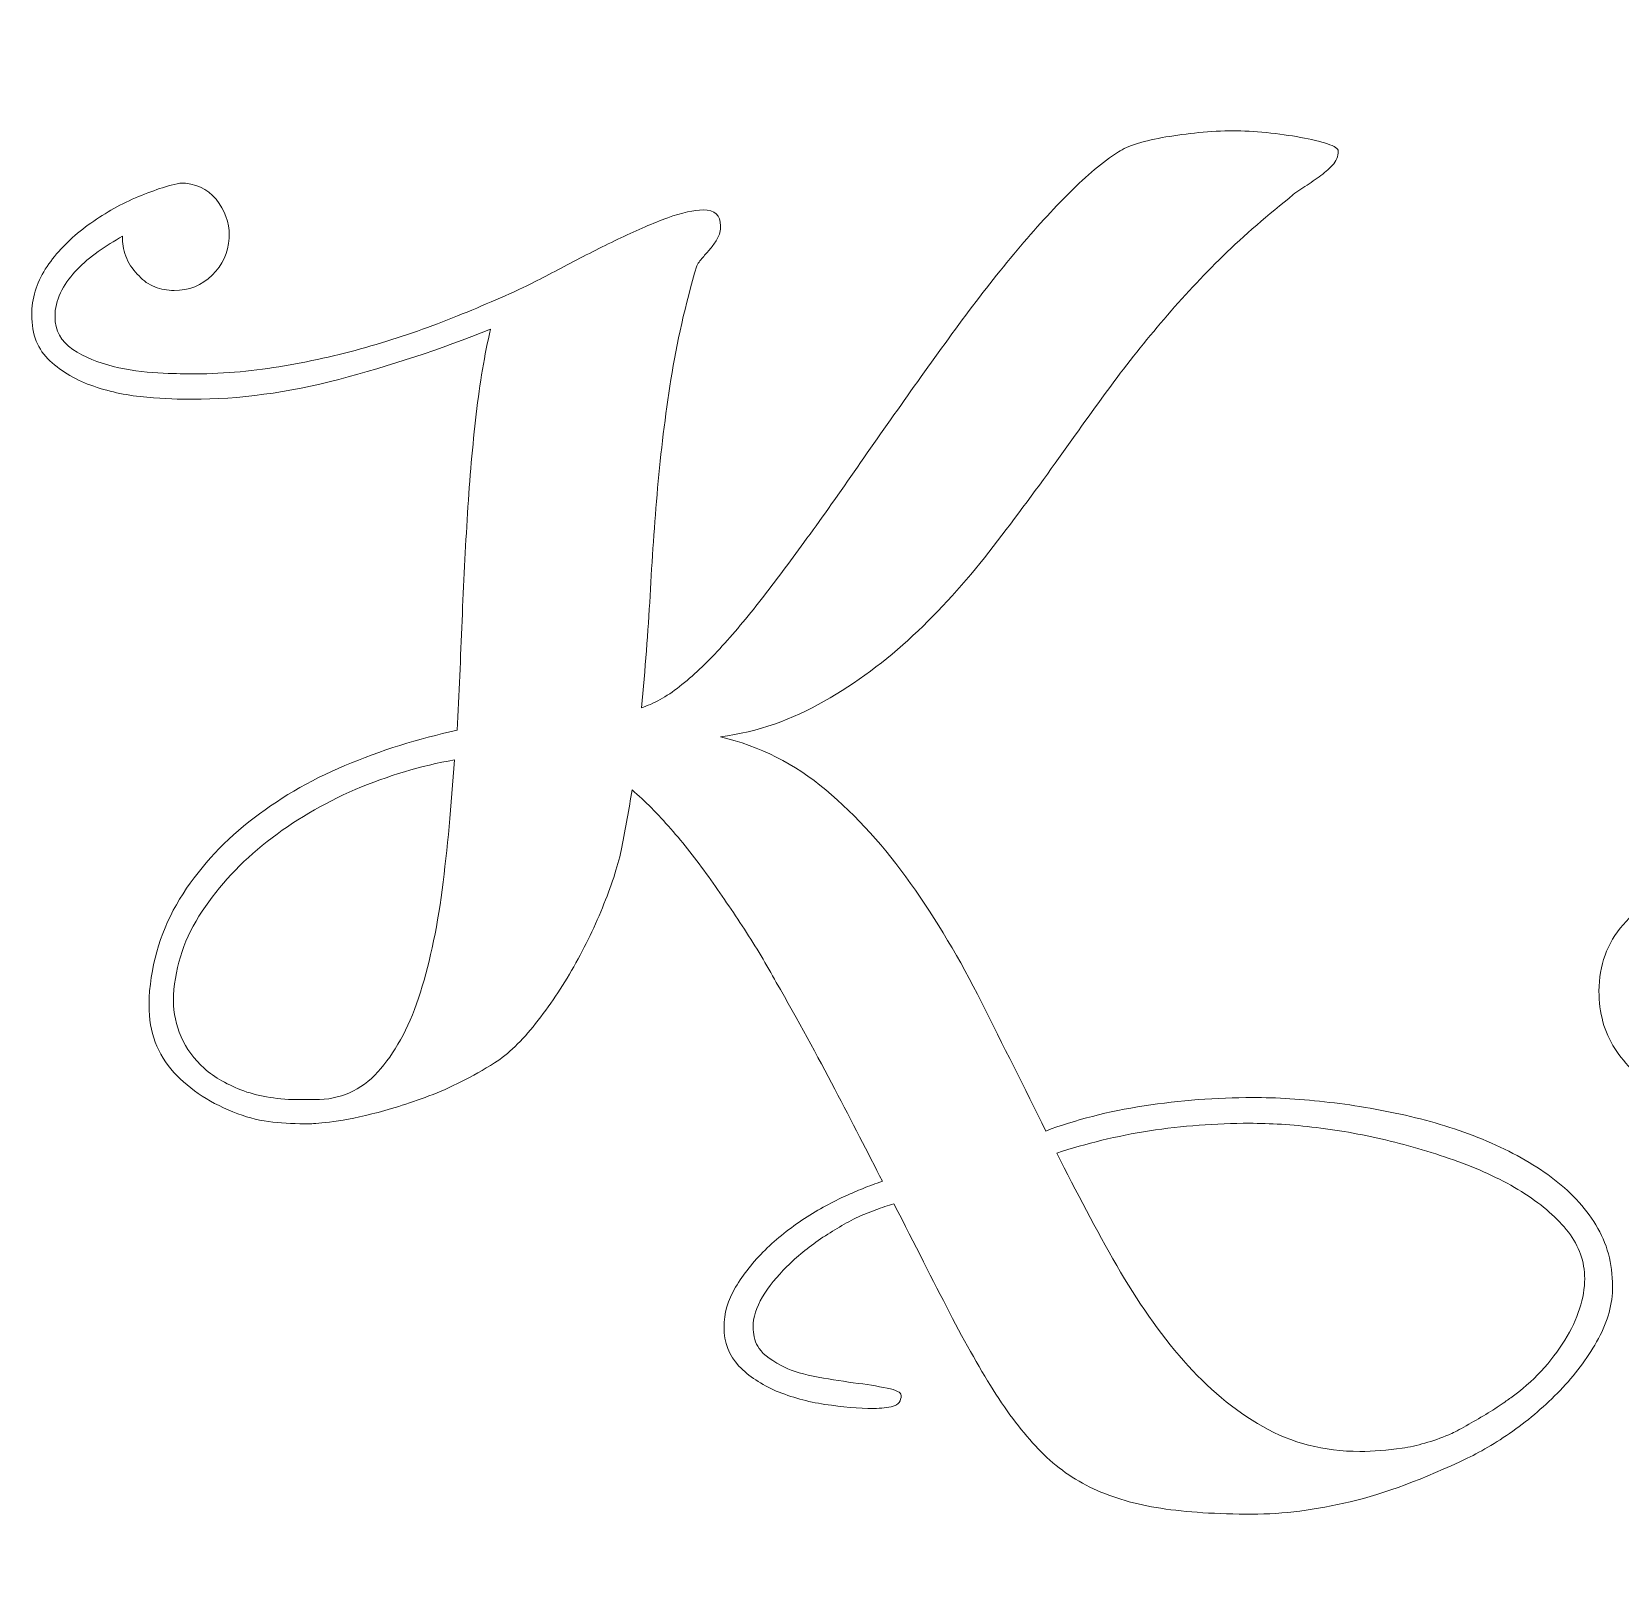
# Model space of a CAD drawing. Header units: millimetres. Extents: x -989 to 989, y -553 to 553.
# Drawn here: x 430.08 to 461.77, y 119.24 to 150.15 of the extents above; entities that cross this region are included whole.
import ezdxf

# ---------------------------------------------------------------- set-up
doc = ezdxf.new("R2010")
doc.units = ezdxf.units.MM
doc.header["$MEASUREMENT"] = 0
doc.layers.add('Camada 1', color=7, linetype='Continuous')

msp = doc.modelspace()

# ---------------------------------------------------------------- linework, layer by layer
at = {"layer": 'Camada 1', "color": 250, "lineweight": 9}
for points, knots in [([(466.1246, 133.9325), (466.6877, 133.9325), (467.237, 133.873), (467.7725, 133.754), (467.7725, 133.754), (468.3127, 133.6305), (468.8437, 133.4748), (469.3701, 133.2826), (469.3701, 133.2826), (469.3701, 133.2826), (469.9881, 133.0902), (469.9881, 133.0902), (469.9881, 133.0902), (470.1849, 133.4931), (470.3451, 134.0516), (470.4779, 134.7656), (470.4779, 134.7656), (470.6107, 135.4798), (470.7343, 136.2808), (470.8578, 137.1781), (470.8578, 137.1781), (470.9768, 138.0753), (471.1096, 139.032), (471.2606, 140.0391), (471.2606, 140.0391), (471.4072, 141.0507), (471.5949, 142.0578), (471.8238, 143.0603), (471.8238, 143.0603), (472.0572, 144.0627), (472.341, 145.0195), (472.6843, 145.9351), (472.6843, 145.9351), (473.0276, 146.8506), (473.4625, 147.6654), (473.9889, 148.3749), (473.9889, 148.3749), (474.0256, 148.4207), (474.0713, 148.4848), (474.1355, 148.5718), (474.1355, 148.5718), (474.1995, 148.6541), (474.2681, 148.7319), (474.3506, 148.8006), (474.3506, 148.8006), (473.7418, 148.6999), (473.078, 148.5489), (472.3593, 148.3565), (472.3593, 148.3565), (471.6407, 148.1598), (470.9082, 147.9125), (470.162, 147.6104), (470.162, 147.6104), (469.4205, 147.3037), (468.688, 146.9512), (467.9648, 146.5439), (467.9648, 146.5439), (467.2461, 146.1364), (466.5869, 145.6741), (465.9919, 145.1477), (465.9919, 145.1477), (465.8316, 145.0103), (465.6576, 144.841), (465.47, 144.6488), (465.47, 144.6488), (465.2777, 144.4519), (465.1038, 144.2459), (464.9344, 144.0216), (464.9344, 144.0216), (464.7696, 143.7973), (464.6323, 143.573), (464.5179, 143.3441), (464.5179, 143.3441), (464.4035, 143.1152), (464.3439, 142.8909), (464.3439, 142.6758), (464.3439, 142.6758), (464.3439, 142.4698), (464.3942, 142.2913), (464.4996, 142.1402), (464.4996, 142.1402), (464.6002, 141.9937), (464.733, 141.8747), (464.8978, 141.7877), (464.8978, 141.7877), (465.0626, 141.7053), (465.2594, 141.6413), (465.4792, 141.6), (465.4792, 141.6), (465.7034, 141.5588), (465.9323, 141.5405), (466.1703, 141.5405), (466.1703, 141.5405), (466.2528, 141.5405), (466.326, 141.5451), (466.4038, 141.5497), (466.4038, 141.5497), (466.4771, 141.5543), (466.5549, 141.5588), (466.6327, 141.5726), (466.6327, 141.5726), (466.3718, 141.7786), (466.239, 142.067), (466.239, 142.4469), (466.239, 142.4469), (466.239, 142.7764), (466.3535, 143.0786), (466.5824, 143.3533), (466.5824, 143.3533), (466.8113, 143.6279), (467.1088, 143.7653), (467.4704, 143.7653), (467.4704, 143.7653), (467.6215, 143.7653), (467.7725, 143.7332), (467.9236, 143.6645), (467.9236, 143.6645), (468.0792, 143.5958), (468.2166, 143.4997), (468.3356, 143.3807), (468.3356, 143.3807), (468.4546, 143.2617), (468.5507, 143.1244), (468.6286, 142.9779), (468.6286, 142.9779), (468.7018, 142.8268), (468.7384, 142.6667), (468.7384, 142.4972), (468.7384, 142.4972), (468.7384, 142.2317), (468.6652, 142.0028), (468.5233, 141.8106), (468.5233, 141.8106), (468.3814, 141.6184), (468.1937, 141.4536), (467.9511, 141.3208), (467.9511, 141.3208), (467.713, 141.1926), (467.4475, 141.0919), (467.15, 141.0324), (467.15, 141.0324), (466.8525, 140.9683), (466.5504, 140.9363), (466.2436, 140.9363), (466.2436, 140.9363), (465.9369, 140.9363), (465.6348, 140.9683), (465.3373, 141.0324), (465.3373, 141.0324), (465.0443, 141.0919), (464.7788, 141.1926), (464.5454, 141.3208), (464.5454, 141.3208), (464.3119, 141.4536), (464.1242, 141.6275), (463.9823, 141.8381), (463.9823, 141.8381), (463.8404, 142.0486), (463.7671, 142.305), (463.7671, 142.6025), (463.7671, 142.6025), (463.7671, 142.9688), (463.8862, 143.367), (464.1197, 143.7927), (464.1197, 143.7927), (464.3531, 144.223), (464.6369, 144.603), (464.971, 144.9371), (464.971, 144.9371), (465.7492, 145.7245), (466.6419, 146.4065), (467.649, 146.9787), (467.649, 146.9787), (468.656, 147.5509), (469.7134, 148.0407), (470.8304, 148.4481), (470.8304, 148.4481), (471.9473, 148.851), (473.0917, 149.1851), (474.2636, 149.4415), (474.2636, 149.4415), (475.4354, 149.6978), (476.5798, 149.913), (477.6877, 150.0869), (477.6877, 150.0869), (477.7792, 150.0961), (477.9211, 150.1098), (478.1088, 150.1281), (478.1088, 150.1281), (478.2965, 150.1464), (478.4887, 150.151), (478.6856, 150.1373), (478.6856, 150.1373), (478.8778, 150.1281), (479.0472, 150.0869), (479.1891, 150.0274), (479.1891, 150.0274), (479.3355, 149.9633), (479.4042, 149.8581), (479.4042, 149.707), (479.4042, 149.707), (479.4042, 149.707), (479.4042, 149.6246), (479.4042, 149.6246), (479.4042, 149.6246), (479.3355, 149.4735), (479.2761, 149.3728), (479.2258, 149.3133), (479.2258, 149.3133), (479.1753, 149.2584), (479.1159, 149.2126), (479.0518, 149.176), (479.0518, 149.176), (478.9923, 149.1439), (478.9236, 149.0981), (478.855, 149.0478), (478.855, 149.0478), (478.7863, 148.9975), (478.7131, 148.915), (478.6352, 148.8006), (478.6352, 148.8006), (478.0493, 148.1689), (477.5732, 147.4045), (477.207, 146.5072), (477.207, 146.5072), (476.8407, 145.61), (476.5341, 144.6395), (476.2915, 143.5958), (476.2915, 143.5958), (476.0442, 142.5568), (475.8246, 141.4765), (475.6277, 140.355), (475.6277, 140.355), (475.4354, 139.2335), (475.2203, 138.1256), (474.9868, 137.0408), (474.9868, 137.0408), (474.7488, 135.9513), (474.4604, 134.9168), (474.1171, 133.9234), (474.1171, 133.9234), (473.7738, 132.9346), (473.3298, 132.0557), (472.7805, 131.2912), (472.7805, 131.2912), (473.7509, 130.5588), (474.6573, 129.7578), (475.4995, 128.888), (475.4995, 128.888), (476.3418, 128.0183), (477.1154, 127.1714), (477.825, 126.3475), (477.825, 126.3475), (478.3743, 126.6313), (478.9831, 126.8922), (479.656, 127.1211), (479.656, 127.1211), (480.3244, 127.35), (481.0248, 127.5468), (481.7571, 127.7116), (481.7571, 127.7116), (482.4895, 127.8764), (483.2403, 128.0046), (484.0139, 128.0915), (484.0139, 128.0915), (484.7875, 128.1739), (485.552, 128.2197), (486.3073, 128.2197), (486.3073, 128.2197), (486.6597, 128.2197), (487.0809, 128.1968), (487.5661, 128.1602), (487.5661, 128.1602), (488.0559, 128.1189), (488.5594, 128.0457), (489.0859, 127.945), (489.0859, 127.945), (489.6124, 127.8398), (490.1387, 127.707), (490.656, 127.5422), (490.656, 127.5422), (491.1779, 127.3728), (491.6448, 127.1622), (492.0567, 126.9059), (492.0567, 126.9059), (492.4688, 126.6496), (492.8029, 126.3428), (493.0547, 125.995), (493.0547, 125.995), (493.3065, 125.6471), (493.43, 125.2442), (493.43, 124.7865), (493.43, 124.7865), (493.43, 124.3836), (493.3385, 123.9946), (493.1554, 123.6192), (493.1554, 123.6192), (492.9723, 123.2392), (492.7434, 122.8867), (492.4688, 122.5526), (492.4688, 122.5526), (492.1941, 122.223), (491.8919, 121.9209), (491.5578, 121.6554), (491.5578, 121.6554), (491.2282, 121.3853), (490.9169, 121.1519), (490.6285, 120.9596), (490.6285, 120.9596), (489.3239, 120.1128), (488.0972, 119.5085), (486.9481, 119.1468), (486.9481, 119.1468), (485.7946, 118.7853), (484.7189, 118.6067), (483.7118, 118.6067), (483.7118, 118.6067), (482.897, 118.6067), (482.1234, 118.6799), (481.3909, 118.831), (481.3909, 118.831), (480.6585, 118.9775), (479.9765, 119.1835), (479.3402, 119.449), (479.3402, 119.449), (478.7038, 119.7099), (478.1271, 120.0166), (477.6144, 120.3691), (477.6144, 120.3691), (477.0971, 120.7169), (476.6531, 121.0923), (476.2731, 121.4906), (476.2731, 121.4906), (476.2731, 121.4906), (469.7638, 128.3799), (469.7638, 128.3799), (469.7638, 128.3799), (469.3655, 128.1876), (468.9169, 128.0366), (468.418, 127.9359), (468.418, 127.9359), (467.919, 127.8306), (467.4017, 127.7802), (466.8616, 127.7802), (466.8616, 127.7802), (466.6465, 127.7802), (466.358, 127.7986), (465.9964, 127.8398), (465.9964, 127.8398), (465.6348, 127.8809), (465.2503, 127.945), (464.8383, 128.0366), (464.8383, 128.0366), (464.4263, 128.1281), (464.0143, 128.2563), (463.5977, 128.4165), (463.5977, 128.4165), (463.1858, 128.5767), (462.815, 128.7782), (462.4854, 129.0162), (462.4854, 129.0162), (462.1512, 129.2588), (461.8812, 129.5426), (461.666, 129.8676), (461.666, 129.8676), (461.4554, 130.1926), (461.3502, 130.5772), (461.3502, 131.012), (461.3502, 131.012), (461.3502, 131.5247), (461.5104, 131.9687), (461.8308, 132.3349), (461.8308, 132.3349), (462.1512, 132.7012), (462.554, 133.0033), (463.0347, 133.2459), (463.0347, 133.2459), (463.5154, 133.4839), (464.0327, 133.6625), (464.5866, 133.7677), (464.5866, 133.7677), (465.1404, 133.8776), (465.6531, 133.9325), (466.1246, 133.9325)], [0, 0, 0, 0, 0.0103093, 0.0103093, 0.0103093, 0.0103093, 0.0206186, 0.0206186, 0.0206186, 0.0206186, 0.0309278, 0.0309278, 0.0309278, 0.0309278, 0.0412371, 0.0412371, 0.0412371, 0.0412371, 0.0515464, 0.0515464, 0.0515464, 0.0515464, 0.0618557, 0.0618557, 0.0618557, 0.0618557, 0.0721649, 0.0721649, 0.0721649, 0.0721649, 0.0824742, 0.0824742, 0.0824742, 0.0824742, 0.0927835, 0.0927835, 0.0927835, 0.0927835, 0.1030928, 0.1030928, 0.1030928, 0.1030928, 0.1134021, 0.1134021, 0.1134021, 0.1134021, 0.1237113, 0.1237113, 0.1237113, 0.1237113, 0.1340206, 0.1340206, 0.1340206, 0.1340206, 0.1443299, 0.1443299, 0.1443299, 0.1443299, 0.1546392, 0.1546392, 0.1546392, 0.1546392, 0.1649485, 0.1649485, 0.1649485, 0.1649485, 0.1752577, 0.1752577, 0.1752577, 0.1752577, 0.185567, 0.185567, 0.185567, 0.185567, 0.1958763, 0.1958763, 0.1958763, 0.1958763, 0.2061856, 0.2061856, 0.2061856, 0.2061856, 0.2164948, 0.2164948, 0.2164948, 0.2164948, 0.2268041, 0.2268041, 0.2268041, 0.2268041, 0.2371134, 0.2371134, 0.2371134, 0.2371134, 0.2474227, 0.2474227, 0.2474227, 0.2474227, 0.257732, 0.257732, 0.257732, 0.257732, 0.2680412, 0.2680412, 0.2680412, 0.2680412, 0.2783505, 0.2783505, 0.2783505, 0.2783505, 0.2886598, 0.2886598, 0.2886598, 0.2886598, 0.2989691, 0.2989691, 0.2989691, 0.2989691, 0.3092784, 0.3092784, 0.3092784, 0.3092784, 0.3195876, 0.3195876, 0.3195876, 0.3195876, 0.3298969, 0.3298969, 0.3298969, 0.3298969, 0.3402062, 0.3402062, 0.3402062, 0.3402062, 0.3505155, 0.3505155, 0.3505155, 0.3505155, 0.3608247, 0.3608247, 0.3608247, 0.3608247, 0.371134, 0.371134, 0.371134, 0.371134, 0.3814433, 0.3814433, 0.3814433, 0.3814433, 0.3917526, 0.3917526, 0.3917526, 0.3917526, 0.4020619, 0.4020619, 0.4020619, 0.4020619, 0.4123711, 0.4123711, 0.4123711, 0.4123711, 0.4226804, 0.4226804, 0.4226804, 0.4226804, 0.4329897, 0.4329897, 0.4329897, 0.4329897, 0.443299, 0.443299, 0.443299, 0.443299, 0.4536082, 0.4536082, 0.4536082, 0.4536082, 0.4639175, 0.4639175, 0.4639175, 0.4639175, 0.4742268, 0.4742268, 0.4742268, 0.4742268, 0.4845361, 0.4845361, 0.4845361, 0.4845361, 0.4948454, 0.4948454, 0.4948454, 0.4948454, 0.5051546, 0.5051546, 0.5051546, 0.5051546, 0.5154639, 0.5154639, 0.5154639, 0.5154639, 0.5257732, 0.5257732, 0.5257732, 0.5257732, 0.5360825, 0.5360825, 0.5360825, 0.5360825, 0.5463918, 0.5463918, 0.5463918, 0.5463918, 0.556701, 0.556701, 0.556701, 0.556701, 0.5670103, 0.5670103, 0.5670103, 0.5670103, 0.5773196, 0.5773196, 0.5773196, 0.5773196, 0.5876289, 0.5876289, 0.5876289, 0.5876289, 0.5979381, 0.5979381, 0.5979381, 0.5979381, 0.6082474, 0.6082474, 0.6082474, 0.6082474, 0.6185567, 0.6185567, 0.6185567, 0.6185567, 0.628866, 0.628866, 0.628866, 0.628866, 0.6391753, 0.6391753, 0.6391753, 0.6391753, 0.6494845, 0.6494845, 0.6494845, 0.6494845, 0.6597938, 0.6597938, 0.6597938, 0.6597938, 0.6701031, 0.6701031, 0.6701031, 0.6701031, 0.6804124, 0.6804124, 0.6804124, 0.6804124, 0.6907216, 0.6907216, 0.6907216, 0.6907216, 0.7010309, 0.7010309, 0.7010309, 0.7010309, 0.7113402, 0.7113402, 0.7113402, 0.7113402, 0.7216495, 0.7216495, 0.7216495, 0.7216495, 0.7319588, 0.7319588, 0.7319588, 0.7319588, 0.742268, 0.742268, 0.742268, 0.742268, 0.7525773, 0.7525773, 0.7525773, 0.7525773, 0.7628866, 0.7628866, 0.7628866, 0.7628866, 0.7731959, 0.7731959, 0.7731959, 0.7731959, 0.7835052, 0.7835052, 0.7835052, 0.7835052, 0.7938144, 0.7938144, 0.7938144, 0.7938144, 0.8041237, 0.8041237, 0.8041237, 0.8041237, 0.814433, 0.814433, 0.814433, 0.814433, 0.8247423, 0.8247423, 0.8247423, 0.8247423, 0.8350515, 0.8350515, 0.8350515, 0.8350515, 0.8453608, 0.8453608, 0.8453608, 0.8453608, 0.8556701, 0.8556701, 0.8556701, 0.8556701, 0.8659794, 0.8659794, 0.8659794, 0.8659794, 0.8762887, 0.8762887, 0.8762887, 0.8762887, 0.8865979, 0.8865979, 0.8865979, 0.8865979, 0.8969072, 0.8969072, 0.8969072, 0.8969072, 0.9072165, 0.9072165, 0.9072165, 0.9072165, 0.9175258, 0.9175258, 0.9175258, 0.9175258, 0.9278351, 0.9278351, 0.9278351, 0.9278351, 0.9381443, 0.9381443, 0.9381443, 0.9381443, 0.9484536, 0.9484536, 0.9484536, 0.9484536, 0.9587629, 0.9587629, 0.9587629, 0.9587629, 0.9690722, 0.9690722, 0.9690722, 0.9690722, 0.9793814, 0.9793814, 0.9793814, 0.9793814, 1, 1, 1, 1]), ([(443.824, 136.0831), (444.608, 135.8977), (445.3071, 135.5463), (445.925, 135.0249), (445.925, 135.0249), (446.5429, 134.5034), (447.1068, 133.8817), (447.6166, 133.1595), (447.6166, 133.1595), (448.1303, 132.4334), (448.6015, 131.6455), (449.0302, 130.7919), (449.0302, 130.7919), (449.4589, 129.9345), (449.8876, 129.081), (450.3124, 128.2198), (450.3124, 128.2198), (450.8994, 128.4437), (451.556, 128.6098), (452.2744, 128.7218), (452.2744, 128.7218), (452.9928, 128.8299), (453.715, 128.8879), (454.4372, 128.8879), (454.4372, 128.8879), (454.92, 128.8879), (455.4336, 128.857), (455.9744, 128.7914), (455.9744, 128.7914), (456.5151, 128.7295), (457.0519, 128.6368), (457.5887, 128.5094), (457.5887, 128.5094), (458.1256, 128.3858), (458.6316, 128.2198), (459.1143, 128.0189), (459.1143, 128.0189), (459.5971, 127.8142), (460.0258, 127.5748), (460.3966, 127.3006), (460.3966, 127.3006), (460.7673, 127.0264), (461.0647, 126.7096), (461.2887, 126.3466), (461.2887, 126.3466), (461.5089, 125.9835), (461.6209, 125.578), (461.6209, 125.1223), (461.6209, 125.1223), (461.6209, 124.7747), (461.5282, 124.4271), (461.3389, 124.0795), (461.3389, 124.0795), (461.1497, 123.7319), (460.914, 123.4075), (460.6282, 123.1023), (460.6282, 123.1023), (460.3425, 122.7973), (460.0297, 122.523), (459.6936, 122.2759), (459.6936, 122.2759), (459.3537, 122.0326), (459.0293, 121.8356), (458.7204, 121.6927), (458.7204, 121.6927), (457.8513, 121.2756), (457.0751, 120.9859), (456.3876, 120.8237), (456.3876, 120.8237), (455.7001, 120.6576), (455.0513, 120.5765), (454.4295, 120.5765), (454.4295, 120.5765), (453.7266, 120.5765), (453.1202, 120.6152), (452.6104, 120.6924), (452.6104, 120.6924), (452.1044, 120.7696), (451.6565, 120.901), (451.2625, 121.0825), (451.2625, 121.0825), (450.8724, 121.264), (450.5248, 121.5111), (450.2197, 121.8202), (450.2197, 121.8202), (449.9147, 122.1253), (449.6172, 122.5115), (449.3198, 122.9672), (449.3198, 122.9672), (449.0263, 123.4268), (448.7174, 123.9714), (448.3929, 124.597), (448.3929, 124.597), (448.0685, 125.2265), (447.7016, 125.9488), (447.2845, 126.7676), (447.2845, 126.7676), (447.1609, 126.7328), (447.0373, 126.6903), (446.9214, 126.6479), (446.9214, 126.6479), (446.8056, 126.6015), (446.6897, 126.559), (446.5739, 126.5088), (446.5739, 126.5088), (446.3228, 126.3852), (446.0717, 126.2346), (445.8208, 126.0685), (445.8208, 126.0685), (445.5697, 125.8986), (445.3457, 125.7132), (445.1487, 125.5162), (445.1487, 125.5162), (444.9479, 125.3192), (444.7856, 125.1146), (444.6621, 124.9099), (444.6621, 124.9099), (444.5347, 124.7013), (444.4728, 124.5005), (444.4728, 124.3073), (444.4728, 124.3073), (444.4728, 124.1722), (444.5037, 124.0448), (444.5655, 123.925), (444.5655, 123.925), (444.6312, 123.8014), (444.7856, 123.674), (445.0367, 123.5388), (445.0367, 123.5388), (445.1912, 123.4538), (445.4036, 123.3843), (445.674, 123.3303), (445.674, 123.3303), (445.9443, 123.2761), (446.2108, 123.2337), (446.4735, 123.1989), (446.4735, 123.1989), (446.7322, 123.1642), (446.9562, 123.1294), (447.1455, 123.0908), (447.1455, 123.0908), (447.3347, 123.0522), (447.4274, 123.0058), (447.4274, 122.9441), (447.4274, 122.9441), (447.4274, 122.832), (447.3733, 122.7587), (447.269, 122.7277), (447.269, 122.7277), (447.1609, 122.7007), (447.0335, 122.6853), (446.879, 122.6853), (446.879, 122.6853), (446.5777, 122.6853), (446.2533, 122.7123), (445.9057, 122.7664), (445.9057, 122.7664), (445.5581, 122.8165), (445.2375, 122.9092), (444.9363, 123.0329), (444.9363, 123.0329), (444.6389, 123.1603), (444.3879, 123.3264), (444.1909, 123.5311), (444.1909, 123.5311), (443.9939, 123.7396), (443.8935, 123.9984), (443.8935, 124.3073), (443.8935, 124.3073), (443.8935, 124.5777), (443.9708, 124.8442), (444.1252, 125.103), (444.1252, 125.103), (444.2797, 125.3656), (444.4767, 125.6128), (444.7123, 125.8445), (444.7123, 125.8445), (444.9479, 126.0762), (445.2105, 126.2848), (445.5002, 126.4741), (445.5002, 126.4741), (445.7898, 126.6595), (446.0679, 126.8139), (446.3267, 126.9298), (446.3267, 126.9298), (446.4348, 126.9761), (446.5468, 127.0264), (446.6666, 127.0727), (446.6666, 127.0727), (446.7863, 127.1229), (446.9176, 127.1692), (447.0528, 127.2195), (447.0528, 127.2195), (446.7631, 127.7872), (446.4464, 128.4013), (446.1027, 129.0579), (446.1027, 129.0579), (445.7589, 129.7144), (445.3727, 130.425), (444.9363, 131.1859), (444.9363, 131.1859), (444.7432, 131.5334), (444.5308, 131.8888), (444.299, 132.2441), (444.299, 132.2441), (444.0673, 132.6033), (443.8278, 132.9509), (443.5845, 133.2946), (443.5845, 133.2946), (443.3412, 133.6384), (443.0902, 133.955), (442.8314, 134.2486), (442.8314, 134.2486), (442.5727, 134.546), (442.3178, 134.8047), (442.059, 135.0249), (442.059, 135.0249), (442.0281, 134.8318), (441.9972, 134.6425), (441.9624, 134.4533), (441.9624, 134.4533), (441.9277, 134.2641), (441.8929, 134.0748), (441.8543, 133.8817), (441.8543, 133.8817), (441.7886, 133.5534), (441.6689, 133.1749), (441.499, 132.75), (441.499, 132.75), (441.329, 132.3252), (441.1282, 131.9081), (440.8965, 131.4987), (440.8965, 131.4987), (440.6647, 131.0893), (440.4098, 130.7108), (440.1356, 130.3633), (440.1356, 130.3633), (439.8614, 130.0157), (439.5872, 129.753), (439.3168, 129.5792), (439.3168, 129.5792), (438.8689, 129.3011), (438.4363, 129.081), (438.0075, 128.9188), (438.0075, 128.9188), (437.5828, 128.7604), (437.2004, 128.6407), (436.8644, 128.5596), (436.8644, 128.5596), (436.5245, 128.4746), (436.2425, 128.4245), (436.0224, 128.3974), (436.0224, 128.3974), (435.7984, 128.3742), (435.6632, 128.3626), (435.6169, 128.3626), (435.6169, 128.3626), (435.362, 128.3626), (435.1225, 128.3742), (434.8908, 128.3974), (434.8908, 128.3974), (434.6591, 128.4245), (434.4235, 128.4785), (434.1917, 128.5634), (434.1917, 128.5634), (433.6704, 128.7604), (433.2455, 129.0346), (432.9172, 129.39), (432.9172, 129.39), (432.589, 129.7492), (432.4229, 130.1933), (432.4229, 130.7224), (432.4229, 130.7224), (432.4229, 130.7224), (432.4229, 130.8846), (432.4229, 130.8846), (432.4229, 130.8846), (432.4731, 131.6068), (432.6739, 132.2595), (433.0331, 132.8466), (433.0331, 132.8466), (433.3923, 133.4298), (433.8519, 133.9434), (434.4119, 134.3876), (434.4119, 134.3876), (434.9758, 134.8318), (435.6131, 135.2064), (436.3275, 135.5115), (436.3275, 135.5115), (437.0459, 135.8127), (437.7913, 136.0483), (438.5676, 136.2144), (438.5676, 136.2144), (438.6062, 136.9366), (438.6371, 137.6666), (438.668, 138.4004), (438.668, 138.4004), (438.6951, 139.1342), (438.7336, 139.8487), (438.7762, 140.5439), (438.7762, 140.5439), (438.8186, 141.2391), (438.8766, 141.8957), (438.95, 142.5214), (438.95, 142.5214), (439.0233, 143.1431), (439.116, 143.7109), (439.2358, 144.2207), (439.2358, 144.2207), (438.2316, 143.8152), (437.2197, 143.4791), (436.2078, 143.2165), (436.2078, 143.2165), (435.1921, 142.95), (434.2188, 142.8187), (433.2841, 142.8187), (433.2841, 142.8187), (433.0409, 142.8187), (432.7396, 142.8303), (432.3766, 142.8612), (432.3766, 142.8612), (432.0174, 142.8883), (431.662, 142.9616), (431.3221, 143.0775), (431.3221, 143.0775), (430.9785, 143.1933), (430.6849, 143.3633), (430.4455, 143.5834), (430.4455, 143.5834), (430.2021, 143.8075), (430.0824, 144.1126), (430.0824, 144.4988), (430.0824, 144.4988), (430.0824, 144.4988), (430.0824, 144.6262), (430.0824, 144.6262), (430.0824, 144.6262), (430.1133, 144.9468), (430.2253, 145.2441), (430.4223, 145.5184), (430.4223, 145.5184), (430.6193, 145.7926), (430.8625, 146.0398), (431.1522, 146.256), (431.1522, 146.256), (431.4419, 146.4723), (431.7547, 146.6577), (432.0869, 146.8083), (432.0869, 146.8083), (432.4229, 146.9551), (432.7357, 147.0671), (433.037, 147.1327), (433.037, 147.1327), (433.3459, 147.1327), (433.5854, 147.0246), (433.7592, 146.8083), (433.7592, 146.8083), (433.933, 146.5882), (434.0218, 146.3526), (434.0218, 146.0899), (434.0218, 146.0899), (434.0218, 146.0899), (434.0218, 146.0321), (434.0218, 146.0321), (434.0218, 146.0321), (434.0025, 145.7424), (433.8905, 145.4952), (433.682, 145.2944), (433.682, 145.2944), (433.4734, 145.0896), (433.2185, 144.9892), (432.9211, 144.9892), (432.9211, 144.9892), (432.7859, 144.9892), (432.6585, 145.0125), (432.5387, 145.0626), (432.5387, 145.0626), (432.4152, 145.109), (432.3109, 145.1823), (432.2259, 145.2789), (432.2259, 145.2789), (432.1178, 145.3755), (432.0367, 145.4914), (431.9787, 145.6265), (431.9787, 145.6265), (431.9208, 145.7617), (431.8938, 145.893), (431.8938, 146.0166), (431.8938, 146.0166), (431.8938, 146.0166), (431.8938, 146.0745), (431.8938, 146.0745), (431.8938, 146.0745), (431.7277, 145.978), (431.5655, 145.8737), (431.4071, 145.7656), (431.4071, 145.7656), (431.2488, 145.6535), (431.1098, 145.5338), (430.9862, 145.4102), (430.9862, 145.4102), (430.8664, 145.2828), (430.766, 145.1476), (430.6849, 144.9969), (430.6849, 144.9969), (430.6, 144.8464), (430.5575, 144.6919), (430.5459, 144.5258), (430.5459, 144.5258), (430.5459, 144.5258), (430.5459, 144.4679), (430.5459, 144.4679), (430.5459, 144.4679), (430.5459, 144.1898), (430.6656, 143.9696), (430.9012, 143.8152), (430.9012, 143.8152), (431.1368, 143.6607), (431.4071, 143.5487), (431.7084, 143.4753), (431.7084, 143.4753), (432.0135, 143.4019), (432.3109, 143.3594), (432.6005, 143.344), (432.6005, 143.344), (432.8902, 143.3324), (433.091, 143.3246), (433.2069, 143.3246), (433.2069, 143.3246), (433.2069, 143.3246), (433.2378, 143.3246), (433.2378, 143.3246), (433.2378, 143.3246), (433.8325, 143.3246), (434.4274, 143.371), (435.0144, 143.4676), (435.0144, 143.4676), (435.6053, 143.5641), (436.1808, 143.6915), (436.7447, 143.8538), (436.7447, 143.8538), (437.3085, 144.0121), (437.8531, 144.1937), (438.3783, 144.4022), (438.3783, 144.4022), (438.9036, 144.6107), (439.4095, 144.8271), (439.8885, 145.0472), (439.8885, 145.0472), (440.1781, 145.194), (440.4909, 145.3523), (440.8308, 145.5338), (440.8308, 145.5338), (441.1668, 145.7115), (441.5028, 145.8814), (441.835, 146.0398), (441.835, 146.0398), (442.1671, 146.1981), (442.48, 146.3333), (442.7697, 146.4376), (442.7697, 146.4376), (443.0554, 146.5457), (443.2948, 146.5959), (443.4764, 146.5959), (443.4764, 146.5959), (443.7081, 146.5959), (443.824, 146.4916), (443.824, 146.2792), (443.824, 146.2792), (443.824, 146.1826), (443.8047, 146.1015), (443.766, 146.0321), (443.766, 146.0321), (443.7274, 145.9664), (443.685, 145.9007), (443.6386, 145.8428), (443.6386, 145.8428), (443.5884, 145.7849), (443.5382, 145.7269), (443.488, 145.669), (443.488, 145.669), (443.4339, 145.6111), (443.3875, 145.5492), (443.349, 145.4836), (443.349, 145.4836), (443.1211, 144.6996), (442.9473, 143.9426), (442.8352, 143.2165), (442.8352, 143.2165), (442.7194, 142.4865), (442.6306, 141.7644), (442.5688, 141.0499), (442.5688, 141.0499), (442.507, 140.3353), (442.4568, 139.617), (442.4182, 138.8987), (442.4182, 138.8987), (442.3795, 138.1803), (442.3216, 137.4349), (442.2444, 136.6625), (442.2444, 136.6625), (442.4877, 136.7396), (442.7426, 136.8826), (443.0052, 137.0872), (443.0052, 137.0872), (443.2717, 137.2958), (443.5382, 137.5469), (443.8086, 137.8404), (443.8086, 137.8404), (444.0789, 138.1378), (444.357, 138.4661), (444.6351, 138.8252), (444.6351, 138.8252), (444.917, 139.1883), (445.1989, 139.5668), (445.4886, 139.9646), (445.4886, 139.9646), (445.8091, 140.3972), (446.1413, 140.8683), (446.4889, 141.3704), (446.4889, 141.3704), (446.8365, 141.8725), (447.1918, 142.3784), (447.5548, 142.8883), (447.5548, 142.8883), (447.914, 143.4019), (448.2809, 143.904), (448.6478, 144.4022), (448.6478, 144.4022), (449.0147, 144.9004), (449.3778, 145.3638), (449.7408, 145.7926), (449.7408, 145.7926), (450.1039, 146.2213), (450.4515, 146.6075), (450.7913, 146.9435), (450.7913, 146.9435), (451.1274, 147.2834), (451.4517, 147.5537), (451.7608, 147.7545), (451.7608, 147.7545), (451.8496, 147.8125), (451.977, 147.8704), (452.1431, 147.9206), (452.1431, 147.9206), (452.3131, 147.9747), (452.5023, 148.0172), (452.7108, 148.0519), (452.7108, 148.0519), (452.9155, 148.0867), (453.1356, 148.1137), (453.3674, 148.1407), (453.3674, 148.1407), (453.5991, 148.164), (453.827, 148.1756), (454.051, 148.1756), (454.051, 148.1756), (454.2518, 148.1756), (454.4759, 148.164), (454.7153, 148.1407), (454.7153, 148.1407), (454.9586, 148.1137), (455.1826, 148.0829), (455.3951, 148.0442), (455.3951, 148.0442), (455.6074, 148.0056), (455.789, 147.9631), (455.9319, 147.9168), (455.9319, 147.9168), (456.0786, 147.8665), (456.1482, 147.8202), (456.1482, 147.77), (456.1482, 147.77), (456.1482, 147.6657), (456.1095, 147.5692), (456.0323, 147.488), (456.0323, 147.488), (455.9551, 147.4069), (455.8662, 147.3297), (455.7658, 147.2564), (455.7658, 147.2564), (455.6654, 147.183), (455.5573, 147.1096), (455.4414, 147.04), (455.4414, 147.04), (455.3255, 146.9667), (455.2328, 146.8972), (455.1633, 146.8276), (455.1633, 146.8276), (454.6535, 146.4221), (454.1901, 146.0166), (453.7729, 145.6033), (453.7729, 145.6033), (453.3597, 145.194), (452.9696, 144.773), (452.6027, 144.3365), (452.6027, 144.3365), (452.2358, 143.904), (451.8805, 143.456), (451.5444, 142.9925), (451.5444, 142.9925), (451.2046, 142.5291), (450.857, 142.0463), (450.5017, 141.5442), (450.5017, 141.5442), (450.0846, 140.9649), (449.6443, 140.3701), (449.177, 139.7676), (449.177, 139.7676), (448.7058, 139.1651), (448.2037, 138.609), (447.663, 138.103), (447.663, 138.103), (447.1223, 137.5971), (446.5313, 137.1607), (445.8941, 136.7937), (445.8941, 136.7937), (445.2569, 136.4268), (444.5694, 136.1874), (443.824, 136.0831)], [0, 0, 0, 0, 0.0064103, 0.0064103, 0.0064103, 0.0064103, 0.0128205, 0.0128205, 0.0128205, 0.0128205, 0.0192308, 0.0192308, 0.0192308, 0.0192308, 0.025641, 0.025641, 0.025641, 0.025641, 0.0320513, 0.0320513, 0.0320513, 0.0320513, 0.0384615, 0.0384615, 0.0384615, 0.0384615, 0.0448718, 0.0448718, 0.0448718, 0.0448718, 0.0512821, 0.0512821, 0.0512821, 0.0512821, 0.0576923, 0.0576923, 0.0576923, 0.0576923, 0.0641026, 0.0641026, 0.0641026, 0.0641026, 0.0705128, 0.0705128, 0.0705128, 0.0705128, 0.0769231, 0.0769231, 0.0769231, 0.0769231, 0.0833333, 0.0833333, 0.0833333, 0.0833333, 0.0897436, 0.0897436, 0.0897436, 0.0897436, 0.0961538, 0.0961538, 0.0961538, 0.0961538, 0.1025641, 0.1025641, 0.1025641, 0.1025641, 0.1089744, 0.1089744, 0.1089744, 0.1089744, 0.1153846, 0.1153846, 0.1153846, 0.1153846, 0.1217949, 0.1217949, 0.1217949, 0.1217949, 0.1282051, 0.1282051, 0.1282051, 0.1282051, 0.1346154, 0.1346154, 0.1346154, 0.1346154, 0.1410256, 0.1410256, 0.1410256, 0.1410256, 0.1474359, 0.1474359, 0.1474359, 0.1474359, 0.1538462, 0.1538462, 0.1538462, 0.1538462, 0.1602564, 0.1602564, 0.1602564, 0.1602564, 0.1666667, 0.1666667, 0.1666667, 0.1666667, 0.1730769, 0.1730769, 0.1730769, 0.1730769, 0.1794872, 0.1794872, 0.1794872, 0.1794872, 0.1858974, 0.1858974, 0.1858974, 0.1858974, 0.1923077, 0.1923077, 0.1923077, 0.1923077, 0.1987179, 0.1987179, 0.1987179, 0.1987179, 0.2051282, 0.2051282, 0.2051282, 0.2051282, 0.2115385, 0.2115385, 0.2115385, 0.2115385, 0.2179487, 0.2179487, 0.2179487, 0.2179487, 0.224359, 0.224359, 0.224359, 0.224359, 0.2307692, 0.2307692, 0.2307692, 0.2307692, 0.2371795, 0.2371795, 0.2371795, 0.2371795, 0.2435897, 0.2435897, 0.2435897, 0.2435897, 0.25, 0.25, 0.25, 0.25, 0.2564103, 0.2564103, 0.2564103, 0.2564103, 0.2628205, 0.2628205, 0.2628205, 0.2628205, 0.2692308, 0.2692308, 0.2692308, 0.2692308, 0.275641, 0.275641, 0.275641, 0.275641, 0.2820513, 0.2820513, 0.2820513, 0.2820513, 0.2884615, 0.2884615, 0.2884615, 0.2884615, 0.2948718, 0.2948718, 0.2948718, 0.2948718, 0.3012821, 0.3012821, 0.3012821, 0.3012821, 0.3076923, 0.3076923, 0.3076923, 0.3076923, 0.3141026, 0.3141026, 0.3141026, 0.3141026, 0.3205128, 0.3205128, 0.3205128, 0.3205128, 0.3269231, 0.3269231, 0.3269231, 0.3269231, 0.3333333, 0.3333333, 0.3333333, 0.3333333, 0.3397436, 0.3397436, 0.3397436, 0.3397436, 0.3461538, 0.3461538, 0.3461538, 0.3461538, 0.3525641, 0.3525641, 0.3525641, 0.3525641, 0.3589744, 0.3589744, 0.3589744, 0.3589744, 0.3653846, 0.3653846, 0.3653846, 0.3653846, 0.3717949, 0.3717949, 0.3717949, 0.3717949, 0.3782051, 0.3782051, 0.3782051, 0.3782051, 0.3846154, 0.3846154, 0.3846154, 0.3846154, 0.3910256, 0.3910256, 0.3910256, 0.3910256, 0.3974359, 0.3974359, 0.3974359, 0.3974359, 0.4038462, 0.4038462, 0.4038462, 0.4038462, 0.4102564, 0.4102564, 0.4102564, 0.4102564, 0.4166667, 0.4166667, 0.4166667, 0.4166667, 0.4230769, 0.4230769, 0.4230769, 0.4230769, 0.4294872, 0.4294872, 0.4294872, 0.4294872, 0.4358974, 0.4358974, 0.4358974, 0.4358974, 0.4423077, 0.4423077, 0.4423077, 0.4423077, 0.4487179, 0.4487179, 0.4487179, 0.4487179, 0.4551282, 0.4551282, 0.4551282, 0.4551282, 0.4615385, 0.4615385, 0.4615385, 0.4615385, 0.4679487, 0.4679487, 0.4679487, 0.4679487, 0.474359, 0.474359, 0.474359, 0.474359, 0.4807692, 0.4807692, 0.4807692, 0.4807692, 0.4871795, 0.4871795, 0.4871795, 0.4871795, 0.4935897, 0.4935897, 0.4935897, 0.4935897, 0.5, 0.5, 0.5, 0.5, 0.5064103, 0.5064103, 0.5064103, 0.5064103, 0.5128205, 0.5128205, 0.5128205, 0.5128205, 0.5192308, 0.5192308, 0.5192308, 0.5192308, 0.525641, 0.525641, 0.525641, 0.525641, 0.5320513, 0.5320513, 0.5320513, 0.5320513, 0.5384615, 0.5384615, 0.5384615, 0.5384615, 0.5448718, 0.5448718, 0.5448718, 0.5448718, 0.5512821, 0.5512821, 0.5512821, 0.5512821, 0.5576923, 0.5576923, 0.5576923, 0.5576923, 0.5641026, 0.5641026, 0.5641026, 0.5641026, 0.5705128, 0.5705128, 0.5705128, 0.5705128, 0.5769231, 0.5769231, 0.5769231, 0.5769231, 0.5833333, 0.5833333, 0.5833333, 0.5833333, 0.5897436, 0.5897436, 0.5897436, 0.5897436, 0.5961538, 0.5961538, 0.5961538, 0.5961538, 0.6025641, 0.6025641, 0.6025641, 0.6025641, 0.6089744, 0.6089744, 0.6089744, 0.6089744, 0.6153846, 0.6153846, 0.6153846, 0.6153846, 0.6217949, 0.6217949, 0.6217949, 0.6217949, 0.6282051, 0.6282051, 0.6282051, 0.6282051, 0.6346154, 0.6346154, 0.6346154, 0.6346154, 0.6410256, 0.6410256, 0.6410256, 0.6410256, 0.6474359, 0.6474359, 0.6474359, 0.6474359, 0.6538462, 0.6538462, 0.6538462, 0.6538462, 0.6602564, 0.6602564, 0.6602564, 0.6602564, 0.6666667, 0.6666667, 0.6666667, 0.6666667, 0.6730769, 0.6730769, 0.6730769, 0.6730769, 0.6794872, 0.6794872, 0.6794872, 0.6794872, 0.6858974, 0.6858974, 0.6858974, 0.6858974, 0.6923077, 0.6923077, 0.6923077, 0.6923077, 0.6987179, 0.6987179, 0.6987179, 0.6987179, 0.7051282, 0.7051282, 0.7051282, 0.7051282, 0.7115385, 0.7115385, 0.7115385, 0.7115385, 0.7179487, 0.7179487, 0.7179487, 0.7179487, 0.724359, 0.724359, 0.724359, 0.724359, 0.7307692, 0.7307692, 0.7307692, 0.7307692, 0.7371795, 0.7371795, 0.7371795, 0.7371795, 0.7435897, 0.7435897, 0.7435897, 0.7435897, 0.75, 0.75, 0.75, 0.75, 0.7564103, 0.7564103, 0.7564103, 0.7564103, 0.7628205, 0.7628205, 0.7628205, 0.7628205, 0.7692308, 0.7692308, 0.7692308, 0.7692308, 0.775641, 0.775641, 0.775641, 0.775641, 0.7820513, 0.7820513, 0.7820513, 0.7820513, 0.7884615, 0.7884615, 0.7884615, 0.7884615, 0.7948718, 0.7948718, 0.7948718, 0.7948718, 0.8012821, 0.8012821, 0.8012821, 0.8012821, 0.8076923, 0.8076923, 0.8076923, 0.8076923, 0.8141026, 0.8141026, 0.8141026, 0.8141026, 0.8205128, 0.8205128, 0.8205128, 0.8205128, 0.8269231, 0.8269231, 0.8269231, 0.8269231, 0.8333333, 0.8333333, 0.8333333, 0.8333333, 0.8397436, 0.8397436, 0.8397436, 0.8397436, 0.8461538, 0.8461538, 0.8461538, 0.8461538, 0.8525641, 0.8525641, 0.8525641, 0.8525641, 0.8589744, 0.8589744, 0.8589744, 0.8589744, 0.8653846, 0.8653846, 0.8653846, 0.8653846, 0.8717949, 0.8717949, 0.8717949, 0.8717949, 0.8782051, 0.8782051, 0.8782051, 0.8782051, 0.8846154, 0.8846154, 0.8846154, 0.8846154, 0.8910256, 0.8910256, 0.8910256, 0.8910256, 0.8974359, 0.8974359, 0.8974359, 0.8974359, 0.9038462, 0.9038462, 0.9038462, 0.9038462, 0.9102564, 0.9102564, 0.9102564, 0.9102564, 0.9166667, 0.9166667, 0.9166667, 0.9166667, 0.9230769, 0.9230769, 0.9230769, 0.9230769, 0.9294872, 0.9294872, 0.9294872, 0.9294872, 0.9358974, 0.9358974, 0.9358974, 0.9358974, 0.9423077, 0.9423077, 0.9423077, 0.9423077, 0.9487179, 0.9487179, 0.9487179, 0.9487179, 0.9551282, 0.9551282, 0.9551282, 0.9551282, 0.9615385, 0.9615385, 0.9615385, 0.9615385, 0.9679487, 0.9679487, 0.9679487, 0.9679487, 0.974359, 0.974359, 0.974359, 0.974359, 0.9807692, 0.9807692, 0.9807692, 0.9807692, 0.9871795, 0.9871795, 0.9871795, 0.9871795, 1, 1, 1, 1]), ([(435.7328, 128.8454), (436.2348, 128.8454), (436.652, 129.0308), (436.9879, 129.3977), (436.9879, 129.3977), (437.3201, 129.7646), (437.5905, 130.2551), (437.799, 130.873), (437.799, 130.873), (438.0037, 131.491), (438.1621, 132.2133), (438.2702, 133.032), (438.2702, 133.032), (438.3744, 133.8546), (438.4556, 134.7159), (438.5135, 135.6235), (438.5135, 135.6235), (437.8493, 135.5076), (437.1888, 135.3107), (436.5361, 135.0326), (436.5361, 135.0326), (435.8873, 134.7507), (435.3002, 134.4069), (434.7788, 133.9937), (434.7788, 133.9937), (434.2574, 133.5842), (433.8248, 133.1208), (433.4811, 132.6033), (433.4811, 132.6033), (433.1374, 132.0896), (432.9482, 131.5296), (432.9095, 130.931), (432.9095, 130.931), (432.9095, 130.931), (432.9095, 130.8151), (432.9095, 130.8151), (432.9095, 130.8151), (432.9095, 130.5757), (432.9597, 130.3362), (433.0601, 130.1006), (433.0601, 130.1006), (433.1644, 129.8611), (433.3189, 129.6526), (433.5236, 129.4711), (433.5236, 129.4711), (433.7321, 129.2857), (433.9948, 129.135), (434.3154, 129.0192), (434.3154, 129.0192), (434.632, 128.9033), (435.0105, 128.8454), (435.4431, 128.8454), (435.4431, 128.8454), (435.4431, 128.8454), (435.7328, 128.8454), (435.7328, 128.8454)], [0, 0, 0, 0, 0.0666667, 0.0666667, 0.0666667, 0.0666667, 0.1333333, 0.1333333, 0.1333333, 0.1333333, 0.2, 0.2, 0.2, 0.2, 0.2666667, 0.2666667, 0.2666667, 0.2666667, 0.3333333, 0.3333333, 0.3333333, 0.3333333, 0.4, 0.4, 0.4, 0.4, 0.4666667, 0.4666667, 0.4666667, 0.4666667, 0.5333333, 0.5333333, 0.5333333, 0.5333333, 0.6, 0.6, 0.6, 0.6, 0.6666667, 0.6666667, 0.6666667, 0.6666667, 0.7333333, 0.7333333, 0.7333333, 0.7333333, 0.8, 0.8, 0.8, 0.8, 0.8666667, 0.8666667, 0.8666667, 0.8666667, 1, 1, 1, 1]), ([(454.3754, 128.3742), (453.6995, 128.3742), (453.0352, 128.324), (452.3825, 128.2236), (452.3825, 128.2236), (451.7298, 128.1193), (451.1158, 127.9726), (450.5364, 127.7795), (450.5364, 127.7795), (450.9227, 126.9993), (451.3205, 126.25), (451.7298, 125.5356), (451.7298, 125.5356), (452.1393, 124.821), (452.5834, 124.1876), (453.0623, 123.6392), (453.0623, 123.6392), (453.5412, 123.0869), (454.0664, 122.6505), (454.6419, 122.3222), (454.6419, 122.3222), (455.2174, 121.9939), (455.8624, 121.8279), (456.5769, 121.8279), (456.5769, 121.8279), (456.8472, 121.8279), (457.1291, 121.851), (457.4227, 121.8935), (457.4227, 121.8935), (457.7162, 121.936), (458.029, 122.0249), (458.3573, 122.16), (458.3573, 122.16), (458.4229, 122.1909), (458.5234, 122.2411), (458.6547, 122.3145), (458.6547, 122.3145), (458.7821, 122.384), (458.9135, 122.4613), (459.0448, 122.5385), (459.0448, 122.5385), (459.1761, 122.6157), (459.292, 122.6891), (459.4001, 122.7625), (459.4001, 122.7625), (459.5044, 122.8359), (459.5701, 122.8822), (459.5893, 122.8977), (459.5893, 122.8977), (459.8094, 123.056), (460.0142, 123.2298), (460.1957, 123.4268), (460.1957, 123.4268), (460.3811, 123.6276), (460.5356, 123.8323), (460.6669, 124.0448), (460.6669, 124.0448), (460.7982, 124.2572), (460.8947, 124.4657), (460.9643, 124.6742), (460.9643, 124.6742), (461.0299, 124.8829), (461.0647, 125.0837), (461.0647, 125.2729), (461.0647, 125.2729), (461.0647, 125.6128), (460.9566, 125.9218), (460.7402, 126.2037), (460.7402, 126.2037), (460.5201, 126.4818), (460.2305, 126.7367), (459.8713, 126.9684), (459.8713, 126.9684), (459.5082, 127.2002), (459.0912, 127.4048), (458.6238, 127.5787), (458.6238, 127.5787), (458.1565, 127.7524), (457.6775, 127.8992), (457.1832, 128.0189), (457.1832, 128.0189), (456.6927, 128.1387), (456.2022, 128.2314), (455.7117, 128.2892), (455.7117, 128.2892), (455.2251, 128.3472), (454.7809, 128.3742), (454.3754, 128.3742)], [0, 0, 0, 0, 0.0434783, 0.0434783, 0.0434783, 0.0434783, 0.0869565, 0.0869565, 0.0869565, 0.0869565, 0.1304348, 0.1304348, 0.1304348, 0.1304348, 0.173913, 0.173913, 0.173913, 0.173913, 0.2173913, 0.2173913, 0.2173913, 0.2173913, 0.2608696, 0.2608696, 0.2608696, 0.2608696, 0.3043478, 0.3043478, 0.3043478, 0.3043478, 0.3478261, 0.3478261, 0.3478261, 0.3478261, 0.3913043, 0.3913043, 0.3913043, 0.3913043, 0.4347826, 0.4347826, 0.4347826, 0.4347826, 0.4782609, 0.4782609, 0.4782609, 0.4782609, 0.5217391, 0.5217391, 0.5217391, 0.5217391, 0.5652174, 0.5652174, 0.5652174, 0.5652174, 0.6086957, 0.6086957, 0.6086957, 0.6086957, 0.6521739, 0.6521739, 0.6521739, 0.6521739, 0.6956522, 0.6956522, 0.6956522, 0.6956522, 0.7391304, 0.7391304, 0.7391304, 0.7391304, 0.7826087, 0.7826087, 0.7826087, 0.7826087, 0.826087, 0.826087, 0.826087, 0.826087, 0.8695652, 0.8695652, 0.8695652, 0.8695652, 0.9130435, 0.9130435, 0.9130435, 0.9130435, 1, 1, 1, 1])]:
    msp.add_open_spline(points, degree=3, knots=knots, dxfattribs=at)

doc.saveas('drawing.dxf')
